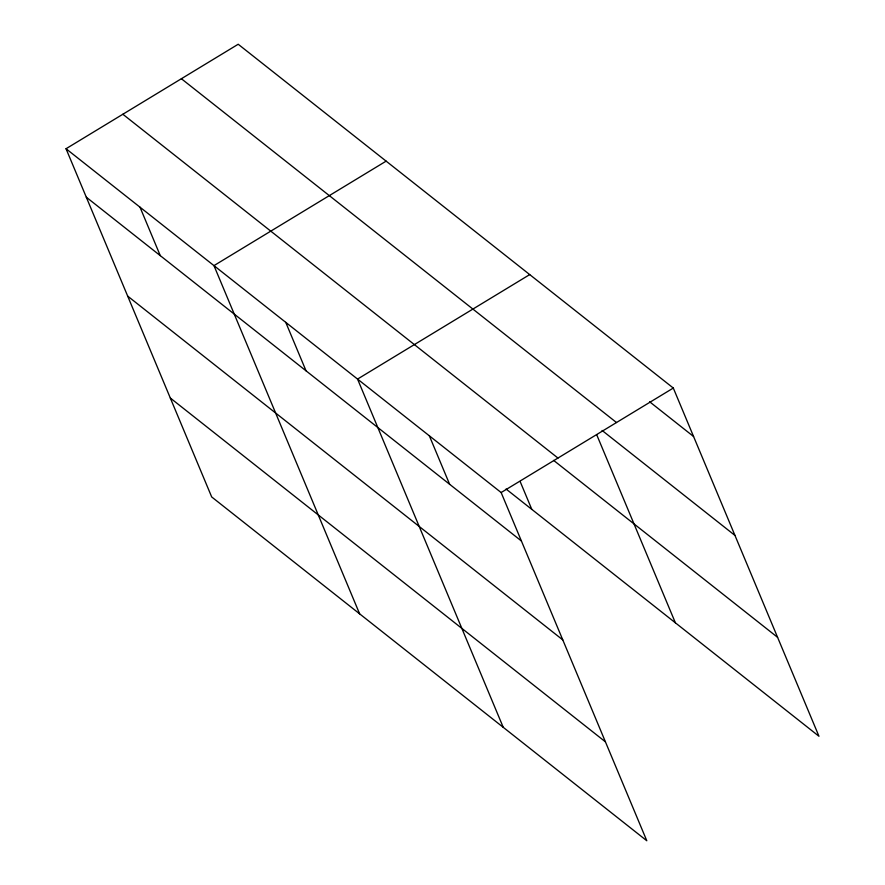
<?xml version="1.0" encoding="UTF-8"?>
<svg xmlns="http://www.w3.org/2000/svg" width="885" height="885" viewBox="0 0 885 885"><rect width="100%" height="100%" fill="white"/><g stroke="black" fill="none" stroke-linecap="round" stroke-linejoin="round"><path stroke-width="1.33" d="M66.032 148.735L501.142 492.536L646.802 840.75L211.692 496.95L66.032 148.735L238.198 44.25L673.308 388.05L818.968 736.265L506.065 489.029M386.137 161.136L213.971 265.622L359.631 613.847M529.717 274.593L357.551 379.079L503.222 727.293M501.142 492.536L673.308 388.05M649.645 401.79L693.575 436.504M181.381 78.732L616.491 422.532M602.088 430.442L734.959 535.425M122.849 114.254L557.959 458.054M553.634 460.388L777.594 637.344M86.299 197.189L521.409 540.989M127.683 296.11L562.794 639.91M170.318 398.029L605.417 741.829M596.7 434.712L675.388 622.819M520.126 481.462L531.797 509.362M429.347 435.807L449.613 484.261M285.755 322.35L306.033 370.804M139.996 207.178L160.273 255.632"/></g></svg>
